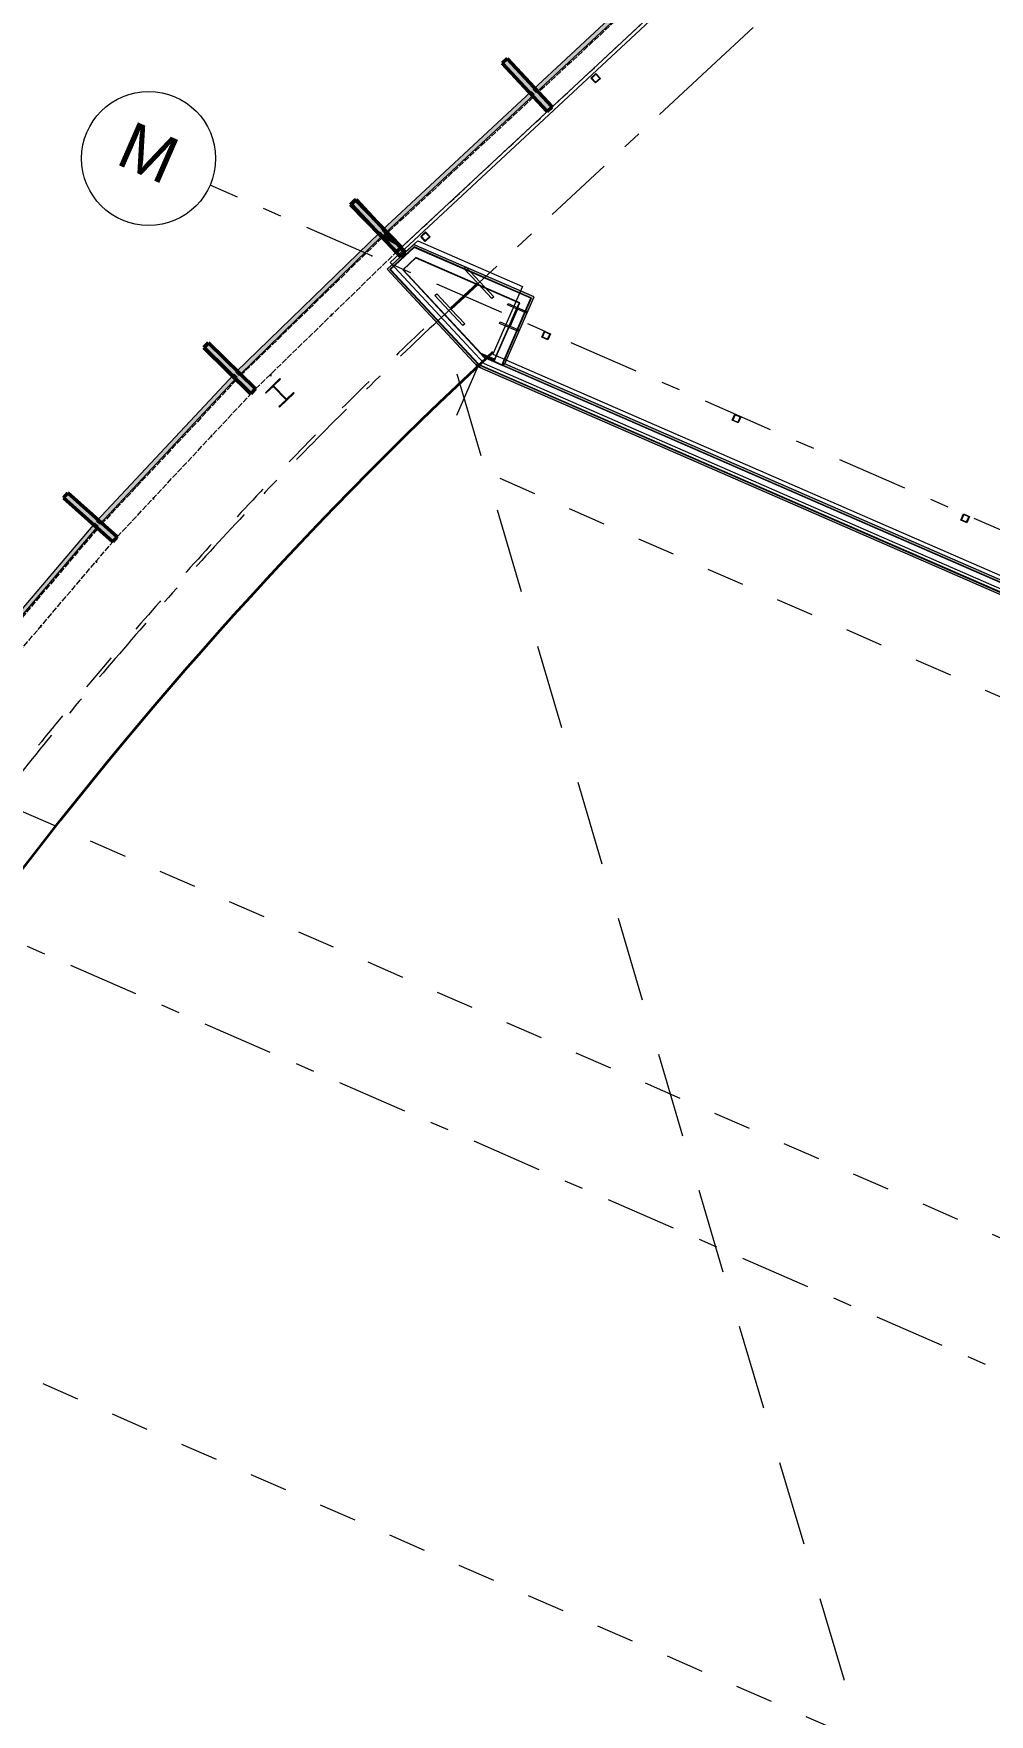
# Model space of a CAD drawing. Header units: millimetres. Extents: x -50172 to 68897, y -80883 to 956680.
# Drawn here: x -37538 to -30409, y -43847 to -31312 of the extents above; entities that cross this region are included whole.
import ezdxf
from ezdxf.enums import TextEntityAlignment as Align

# ---------------------------------------------------------------- set-up
doc = ezdxf.new("R2010")
doc.units = ezdxf.units.MM
doc.header["$MEASUREMENT"] = 0
for name, pattern in [('Dashed', [564.444447, 282.222223, -282.222223]), ('Dotted', [634.99999, 0, -634.99999]), ('Double Dashed', [1093.611073, 529.166651, -211.666656, 141.111112, -211.666656]), ('Hidden Line', [55, 45, -10]), ('Long Dashed', [1058.333302, 634.99999, -423.333311])]:
    doc.linetypes.add(name, pattern=pattern)
for name, color, linetype, lineweight in [('0_Pen_No__155', 5, 'Continuous', 35), ('A-95-MC_Marker_Section_P2.Marker_Pen_No__1', 7, 'Continuous', 13), ('COLUMN.IFC Import_Pen_No__2', 8, 'Continuous', 15), ('New_A-20-M_Floor_Slab_Pen_No__89', 8, 'Continuous', 20), ('New_A-25-M_Curtain_Wall_Pen_No__1', 7, 'Continuous', 13), ('New_A-25-M_Curtain_Wall_Pen_No__87', 8, 'Continuous', 20), ('New_A-25-M_Wall_Ext_Pen_No__1', 7, 'Continuous', 13), ('New_A-95-P_Drawing_Pen_No__1', 7, 'Continuous', 13), ('New_A-95-P_Drawing_Pen_No__191', 7, 'Continuous', 5), ('New_ArchiCAD Window Markers_Pen_No__1', 7, 'Continuous', 13), ('New_ArchiCAD Window Markers_Pen_No__5', 7, 'Continuous', 25), ('New_ArchiCAD Windows_Pen_No__1', 7, 'Continuous', 13), ('New_ArchiCAD Windows_Pen_No__3', 7, 'Continuous', 18), ('New_ArchiCAD Zone Stamps_Pen_No__9', 7, 'Continuous', 13)]:
    doc.layers.add(name, color=color, linetype=linetype, lineweight=lineweight)
for name, color, linetype in [('A-95-MC_Marker_Section_P2.Marker', 7, 'Continuous'), ('COLUMN.IFC Import', 7, 'Continuous'), ('New_A-15-MG_Structural_Grid_Phase_2', 7, 'Continuous'), ('New_A-20-M_Floor_Slab', 7, 'Continuous'), ('New_A-25-M_Curtain_Wall', 7, 'Continuous'), ('New_A-25-M_Wall_Ext', 7, 'Continuous'), ('New_A-35-M_FFE-Zone', 7, 'Continuous'), ('New_ArchiCAD Window Markers', 7, 'Continuous'), ('New_ArchiCAD Windows', 7, 'Continuous')]:
    doc.layers.add(name, color=color, linetype=linetype)
for name, color, linetype, lineweight, true_color in [('New_A-15-MG_Structural_Grid_Phase_2_Pen_No__222', 7, 'Continuous', 13, 0x65af33), ('New_A-25-M_Curtain_Wall_Pen_No__107', 7, 'Continuous', 15, 0xa6a6a6), ('New_A-25-M_Curtain_Wall_Pen_No__144', 7, 'Continuous', 0, 0xc8c8c8), ('New_A-25-M_Curtain_Wall_Pen_No__165', 7, 'Continuous', 0, 0x006060), ('New_A-25-M_Curtain_Wall_Pen_No__27', 7, 'Continuous', 50, 0x2a2a2a), ('New_A-25-M_Wall_Ext_Pen_No__107', 7, 'Continuous', 15, 0xa6a6a6), ('New_A-25-M_Wall_Ext_Pen_No__27', 7, 'Continuous', 50, 0x2a2a2a), ('New_A-35-M_FFE-Zone_Pen_No__74', 7, 'Continuous', 20, 0x606060), ('New_ArchiCAD Windows_Pen_No__23', 7, 'Continuous', 30, 0x2a2a2a)]:
    doc.layers.add(name, color=color, linetype=linetype, lineweight=lineweight, true_color=true_color)
doc.styles.add('GENERATED_STYLE_1', font='')
doc.styles.add('GENERATED_STYLE_2', font='')
doc.styles.add('GENERATED_STYLE_3', font='')
doc.styles.add('GENERATED_STYLE_4', font='')
doc.styles.get('GENERATED_STYLE_1').set_extended_font_data('Swis721 BT', bold=True)
doc.styles.get('GENERATED_STYLE_2').set_extended_font_data('Arial', bold=True)
doc.styles.get('GENERATED_STYLE_3').set_extended_font_data('Arial')
doc.styles.get('GENERATED_STYLE_4').set_extended_font_data('Swis721 BT')

# ---------------------------------------------------------------- blocks, each defined once
blk = doc.blocks.new('Computer Lab A_INB 2101_4_1', base_point=(-21074, -34511))
at = {"layer": 'New_A-35-M_FFE-Zone_Pen_No__74', "linetype": 'Continuous'}
for p, q in [((-26602, -25279), (-34798, -32909)), ((-34798, -32909), (-34766, -32943)), ((-34766, -32943), (-34673, -32857)), ((-34673, -32857), (-33892, -33197)), ((-33892, -33197), (-34113, -33703)), ((-34113, -33703), (-25424, -37492))]:
    blk.add_line(p, q, dxfattribs=at)
at = {"layer": 'New_ArchiCAD Zone Stamps_Pen_No__9'}
for tag, height, style, p in [('ROOM_NAME', 250, 'GENERATED_STYLE_2', (-21831, -32985)), ('zoneNameLine2', 250, 'GENERATED_STYLE_2', (-22019, -33417)), ('ROOM_NUMBER', 200, 'GENERATED_STYLE_3', (-22208, -33837)), ('measuredAreaCode', 200, 'GENERATED_STYLE_3', (-22365, -34197)), ('DUMMY_649', 200, 'GENERATED_STYLE_3', (-22058, -34332)), ('DUMMY_650', 200, 'GENERATED_STYLE_3', (-21428, -34606)), ('DUMMY_651', 133, 'GENERATED_STYLE_3', (-21149, -34712))]:
    blk.add_attdef(tag, text='', height=height, rotation=336.4404, dxfattribs=dict(at, style=style)).set_placement(p, align=Align.TOP_LEFT)
blk = doc.blocks.new('Slab_1_1', base_point=(-34880, -33019))
at = {"layer": 'New_A-20-M_Floor_Slab_Pen_No__89', "linetype": 'Continuous', "flags": 128}
blk.add_lwpolyline([(-11126, -10915), (-34880, -33019), (-34178, -33773), (-28505, -36247), (-17693, -40961), (-18789, -43475), (-15136, -45067), (-14847, -44405), (-9725, -46639), (-11284, -50213), (-6955, -52101), (-4428, -46307), (1068, -48704), (1012, -48833), (12487, -53836)], dxfattribs=at)
blk = doc.blocks.new('Curtain Wall_6_1')
at = {"layer": 'New_A-25-M_Curtain_Wall_Pen_No__144', "linetype": 'Continuous'}
for points in [[(-35138, -32553), (-35174, -32588), (-34831, -32940), (-34795, -32905)], [(-36233, -33618), (-36268, -33653), (-35917, -33998), (-35882, -33962)], [(-37282, -34738), (-37315, -34775), (-36948, -35103), (-36915, -35066)]]:
    blk.add_hatch(color=256, dxfattribs=at).paths.add_polyline_path(points)
at = {"layer": 'New_A-25-M_Curtain_Wall_Pen_No__165', "linetype": 'Continuous', "lineweight": 0, "true_color": 0x001818}
for points in [[(-34954, -32792), (-36029, -33838), (-36006, -33861), (-34932, -32815)], [(-36043, -33853), (-37068, -34949), (-37044, -34971), (-36020, -33875)], [(-37082, -34964), (-38053, -36107), (-38029, -36128), (-37057, -34985)]]:
    blk.add_hatch(color=168, dxfattribs=at).paths.add_polyline_path(points)
at = {"layer": 'New_A-25-M_Curtain_Wall_Pen_No__1', "linetype": 'Continuous'}
for p, q in [((-34954, -32792), (-36029, -33838)), ((-36006, -33861), (-34932, -32815)), ((-34932, -32815), (-34954, -32792)), ((-36029, -33838), (-36006, -33861)), ((-36043, -33853), (-37068, -34949)), ((-37044, -34971), (-36020, -33875)), ((-36020, -33875), (-36043, -33853)), ((-37082, -34964), (-38053, -36107)), ((-37057, -34985), (-37082, -34964)), ((-37068, -34949), (-37044, -34971)), ((-38029, -36128), (-37057, -34985))]:
    blk.add_line(p, q, dxfattribs=at)
at = {"layer": 'New_A-25-M_Curtain_Wall_Pen_No__27', "linetype": 'Continuous'}
for p, q in [((-35138, -32553), (-35174, -32588)), ((-35174, -32588), (-34831, -32940)), ((-34795, -32905), (-35138, -32553)), ((-34831, -32940), (-34795, -32905)), ((-36233, -33618), (-36268, -33653)), ((-36268, -33653), (-35917, -33998)), ((-35882, -33962), (-36233, -33618)), ((-35917, -33998), (-35882, -33962)), ((-37282, -34738), (-37315, -34775)), ((-37315, -34775), (-36948, -35103)), ((-36915, -35066), (-37282, -34738)), ((-36948, -35103), (-36915, -35066))]:
    blk.add_line(p, q, dxfattribs=at)
blk = doc.blocks.new('Curtain Wall_7_1')
at = {"layer": 'New_A-25-M_Curtain_Wall_Pen_No__144', "linetype": 'Continuous'}
for points in [[(-34042, -31533), (-33707, -31893), (-33670, -31859), (-34005, -31499)], [(-35169, -32583), (-34834, -32943), (-34798, -32909), (-35133, -32549)]]:
    blk.add_hatch(color=256, dxfattribs=at).paths.add_polyline_path(points)
at = {"layer": 'New_A-25-M_Curtain_Wall_Pen_No__165', "linetype": 'Continuous', "lineweight": 0, "true_color": 0x001818}
for points in [[(-33790, -31752), (-32675, -30715), (-32697, -30692), (-33812, -31729)], [(-33826, -31743), (-34939, -32779), (-34918, -32802), (-33805, -31766)]]:
    blk.add_hatch(color=168, dxfattribs=at).paths.add_polyline_path(points)
at = {"layer": 'New_A-25-M_Curtain_Wall_Pen_No__1', "linetype": 'Continuous'}
for p, q in [((-32697, -30692), (-33812, -31729)), ((-33790, -31752), (-32675, -30715)), ((-33826, -31743), (-34939, -32779)), ((-34918, -32802), (-33805, -31766)), ((-33805, -31766), (-33826, -31743)), ((-33812, -31729), (-33790, -31752)), ((-34939, -32779), (-34918, -32802))]:
    blk.add_line(p, q, dxfattribs=at)
at = {"layer": 'New_A-25-M_Curtain_Wall_Pen_No__27', "linetype": 'Continuous'}
for p, q in [((-34005, -31499), (-34042, -31533)), ((-34042, -31533), (-33707, -31893)), ((-33670, -31859), (-34005, -31499)), ((-33707, -31893), (-33670, -31859)), ((-35133, -32549), (-35169, -32583)), ((-35169, -32583), (-34834, -32943)), ((-34798, -32909), (-35133, -32549)), ((-34834, -32943), (-34798, -32909))]:
    blk.add_line(p, q, dxfattribs=at)
blk = doc.blocks.new('Wall_59_1', base_point=(-34834, -32943))
at = {"layer": 'New_A-25-M_Curtain_Wall_Pen_No__87', "linetype": 'Hidden Line', "flags": 128}
for points in [[(-34939, -32835), (-35986, -33855)], [(-34834, -32943), (-34939, -32835)], [(-35882, -33962), (-34834, -32943)], [(-35986, -33855), (-35882, -33962)]]:
    blk.add_lwpolyline(points, dxfattribs=at)
blk = doc.blocks.new('Wall_60_1', base_point=(-35917, -33998))
at = {"layer": 'New_A-25-M_Curtain_Wall_Pen_No__87', "linetype": 'Hidden Line', "flags": 128}
for points in [[(-36026, -33895), (-37024, -34963)], [(-35917, -33998), (-36026, -33895)], [(-36915, -35066), (-35917, -33998)], [(-37024, -34963), (-36915, -35066)]]:
    blk.add_lwpolyline(points, dxfattribs=at)
blk = doc.blocks.new('Wall_61_1', base_point=(-36948, -35103))
at = {"layer": 'New_A-25-M_Curtain_Wall_Pen_No__87', "linetype": 'Hidden Line', "flags": 128}
for points in [[(-37062, -35006), (-38009, -36119)], [(-36948, -35103), (-37062, -35006)], [(-37895, -36216), (-36948, -35103)], [(-38009, -36119), (-37895, -36216)]]:
    blk.add_lwpolyline(points, dxfattribs=at)
blk = doc.blocks.new('Wall_78_1', base_point=(-32577, -30842))
at = {"layer": 'New_A-25-M_Curtain_Wall_Pen_No__87', "linetype": 'Hidden Line', "flags": 128}
for points in [[(-32679, -30732), (-33772, -31750)], [(-32577, -30842), (-32679, -30732)], [(-33670, -31859), (-32577, -30842)], [(-33772, -31750), (-33670, -31859)]]:
    blk.add_lwpolyline(points, dxfattribs=at)
blk = doc.blocks.new('Wall_79_1', base_point=(-33707, -31893))
at = {"layer": 'New_A-25-M_Curtain_Wall_Pen_No__107', "linetype": 'Continuous', "lineweight": 0, "true_color": 0x535353}
blk.add_hatch(color=251, dxfattribs=at).paths.add_polyline_path([(-34900, -32799), (-34937, -32833), (-34798, -32909)])
at = {"layer": 'New_A-25-M_Curtain_Wall_Pen_No__27', "linetype": 'Continuous'}
blk.add_line((-34900, -32799), (-34798, -32909), dxfattribs=at)
at = {"layer": 'New_A-25-M_Curtain_Wall_Pen_No__27', "linetype": 'Continuous', "flags": 128}
blk.add_lwpolyline([(-34937, -32833), (-34900, -32799)], dxfattribs=at)
at = {"layer": 'New_A-25-M_Curtain_Wall_Pen_No__87', "linetype": 'Hidden Line', "flags": 128}
for points in [[(-33809, -31784), (-34900, -32799)], [(-33707, -31893), (-33809, -31784)], [(-34798, -32909), (-33707, -31893)]]:
    blk.add_lwpolyline(points, dxfattribs=at)
blk = doc.blocks.new('Wall_95_1', base_point=(-33804, -33276))
at = {"layer": 'New_A-25-M_Wall_Ext_Pen_No__107', "linetype": 'Continuous'}
blk.add_hatch(color=256, dxfattribs=at).paths.add_polyline_path([(-33804, -33276), (-34703, -32885), (-34700, -32902), (-33824, -33284)])
at = {"layer": 'New_A-25-M_Wall_Ext_Pen_No__107', "linetype": 'Continuous', "lineweight": 0, "true_color": 0x535353}
for points in [[(-33824, -33284), (-34700, -32902), (-34699, -32906), (-33828, -33286)], [(-33912, -33319), (-34686, -32981), (-34686, -32985), (-33916, -33320)]]:
    blk.add_hatch(color=251, dxfattribs=at).paths.add_polyline_path(points)
at = {"layer": 'New_A-25-M_Wall_Ext_Pen_No__1', "linetype": 'Continuous'}
for p, q in [((-33824, -33284), (-34700, -32902)), ((-33828, -33286), (-34699, -32906)), ((-33912, -33319), (-34686, -32981))]:
    blk.add_line(p, q, dxfattribs=at)
at = {"layer": 'New_A-25-M_Wall_Ext_Pen_No__1', "linetype": 'Continuous', "flags": 128}
for points in [[(-33804, -33276), (-34703, -32885)], [(-34686, -32985), (-33916, -33320)]]:
    blk.add_lwpolyline(points, dxfattribs=at)
blk = doc.blocks.new('Wall_96_1', base_point=(-34062, -33867))
at = {"layer": 'New_A-25-M_Wall_Ext_Pen_No__107', "linetype": 'Continuous', "lineweight": 0, "true_color": 0x535353}
for points in [[(-34097, -33743), (-33912, -33319), (-33916, -33320), (-34100, -33741)], [(-34036, -33769), (-33824, -33284), (-33828, -33286), (-34039, -33768)]]:
    blk.add_hatch(color=251, dxfattribs=at).paths.add_polyline_path(points)
at = {"layer": 'New_A-25-M_Wall_Ext_Pen_No__107', "linetype": 'Continuous'}
blk.add_hatch(color=256, dxfattribs=at).paths.add_polyline_path([(-34022, -33775), (-33804, -33276), (-33824, -33284), (-34036, -33769)])
at = {"layer": 'New_A-25-M_Wall_Ext_Pen_No__1', "linetype": 'Continuous'}
for p, q in [((-34097, -33743), (-33912, -33319)), ((-34039, -33768), (-33828, -33286)), ((-34036, -33769), (-33824, -33284))]:
    blk.add_line(p, q, dxfattribs=at)
at = {"layer": 'New_A-25-M_Wall_Ext_Pen_No__1', "linetype": 'Continuous', "flags": 128}
for points in [[(-33916, -33320), (-34100, -33741)], [(-34022, -33775), (-33804, -33276)]]:
    blk.add_lwpolyline(points, dxfattribs=at)
blk = doc.blocks.new('Wall_97_1', base_point=(-34901, -33069))
at = {"layer": 'New_A-25-M_Wall_Ext_Pen_No__107', "linetype": 'Continuous'}
blk.add_hatch(color=256, dxfattribs=at).paths.add_polyline_path([(-34703, -32885), (-34901, -33069), (-34880, -33070), (-34700, -32902)])
at = {"layer": 'New_A-25-M_Wall_Ext_Pen_No__107', "linetype": 'Continuous', "lineweight": 0, "true_color": 0x535353}
for points in [[(-34700, -32902), (-34880, -33070), (-34876, -33070), (-34699, -32906)], [(-34686, -32981), (-34785, -33074), (-34781, -33074), (-34686, -32985)]]:
    blk.add_hatch(color=251, dxfattribs=at).paths.add_polyline_path(points)
at = {"layer": 'New_A-25-M_Wall_Ext_Pen_No__1', "linetype": 'Continuous'}
for p, q in [((-34700, -32902), (-34880, -33070)), ((-34699, -32906), (-34876, -33070)), ((-34686, -32981), (-34785, -33074))]:
    blk.add_line(p, q, dxfattribs=at)
at = {"layer": 'New_A-25-M_Wall_Ext_Pen_No__1', "linetype": 'Continuous', "flags": 128}
for points in [[(-34703, -32885), (-34901, -33069)], [(-34781, -33074), (-34686, -32985)]]:
    blk.add_lwpolyline(points, dxfattribs=at)
blk = doc.blocks.new('Wall_99_1', base_point=(-34901, -33069))
at = {"layer": 'New_A-25-M_Wall_Ext_Pen_No__107', "linetype": 'Continuous'}
for points in [[(-34221, -33781), (-34221, -33779), (-34880, -33070), (-34901, -33069), (-34251, -33768)], [(-34221, -33781), (-34251, -33768), (-34225, -33796)]]:
    blk.add_hatch(color=256, dxfattribs=at).paths.add_polyline_path(points)
at = {"layer": 'New_A-25-M_Wall_Ext_Pen_No__107', "linetype": 'Continuous', "lineweight": 0, "true_color": 0x535353}
for points in [[(-34221, -33778), (-34220, -33775), (-34876, -33070), (-34880, -33070), (-34221, -33778)], [(-34785, -33074), (-34201, -33701), (-34200, -33698), (-34781, -33074)], [(-34221, -33778), (-34221, -33779), (-34221, -33778)]]:
    blk.add_hatch(color=251, dxfattribs=at).paths.add_polyline_path(points)
at = {"layer": 'New_A-25-M_Wall_Ext_Pen_No__1', "linetype": 'Continuous'}
for p, q in [((-34880, -33070), (-34221, -33778)), ((-34876, -33070), (-34324, -33663)), ((-34785, -33074), (-34201, -33701)), ((-34324, -33663), (-34220, -33775)), ((-34221, -33778), (-34221, -33779))]:
    blk.add_line(p, q, dxfattribs=at)
at = {"layer": 'New_A-25-M_Wall_Ext_Pen_No__1', "linetype": 'Continuous', "flags": 128}
for points in [[(-34901, -33069), (-34225, -33796)], [(-34200, -33698), (-34781, -33074)]]:
    blk.add_lwpolyline(points, dxfattribs=at)
blk = doc.blocks.new('Wall_114_1', base_point=(-34798, -32909))
at = {"layer": 'New_A-25-M_Wall_Ext_Pen_No__107', "linetype": 'Continuous', "lineweight": 0, "true_color": 0x535353}
blk.add_hatch(color=251, dxfattribs=at).paths.add_polyline_path([(-34937, -32833), (-34802, -32977), (-34766, -32943), (-34798, -32909)])
at = {"layer": 'New_A-25-M_Wall_Ext_Pen_No__27', "linetype": 'Continuous', "flags": 128}
for points in [[(-34937, -32833), (-34802, -32977)], [(-34766, -32943), (-34802, -32977)], [(-34766, -32943), (-34798, -32909)]]:
    blk.add_lwpolyline(points, dxfattribs=at)
blk = doc.blocks.new('Window 19_3')
at = {"layer": 'New_ArchiCAD Windows_Pen_No__1', "linetype": 'Continuous'}
for p, q in [((-500, 0), (-500, -15)), ((500, 0), (500, -15)), ((-500, -15), (-500, -18)), ((-500, -18), (-500, -50)), ((500, -15), (500, -18)), ((500, -18), (500, -50))]:
    blk.add_line(p, q, dxfattribs=at)
at = {"layer": 'New_ArchiCAD Windows_Pen_No__23', "linetype": 'Continuous'}
for p, q in [((-500, 0), (-495, 0)), ((-495, 0), (-445, 0)), ((-445, 0), (-445, -50)), ((445, -50), (445, 0)), ((445, 0), (495, 0)), ((495, 0), (500, 0)), ((-495, -50), (-500, -50)), ((-445, -50), (-495, -50)), ((495, -50), (445, -50)), ((500, -50), (495, -50))]:
    blk.add_line(p, q, dxfattribs=at)
at = {"layer": 'New_ArchiCAD Windows_Pen_No__3', "linetype": 'Continuous'}
for p, q in [((-500, 0), (500, 0)), ((-495, -50), (-495, 0)), ((-445, 0), (445, 0)), ((495, -50), (495, 0)), ((-500, -100), (500, -100)), ((445, -50), (-445, -50))]:
    blk.add_line(p, q, dxfattribs=at)
blk = doc.blocks.new('Window Stamp 18_8')
at = {"layer": 'New_ArchiCAD Window Markers_Pen_No__5', "linetype": 'Continuous'}
for p, q in [((647, -150), (-647, -150)), ((-647, -150), (-647, -362)), ((647, -150), (-647, -150)), ((647, -362), (647, -150)), ((-647, -362), (647, -362))]:
    blk.add_line(p, q, dxfattribs=at)
at = {"layer": 'New_ArchiCAD Window Markers_Pen_No__1', "style": 'GENERATED_STYLE_1'}
blk.add_attdef('AC_WIDO_ID', text='', height=150, rotation=180, dxfattribs=at).set_placement((589, -105), align=Align.BOTTOM_LEFT)
blk = doc.blocks.new('Wall_130_1', base_point=(-25476, -37611))
at = {"layer": 'New_A-25-M_Wall_Ext_Pen_No__107', "linetype": 'Continuous', "lineweight": 0, "true_color": 0x535353}
for points in [[(-34200, -33698), (-34201, -33701), (-34182, -33722), (-34175, -33725)], [(-34220, -33775), (-34221, -33778), (-34214, -33781)], [(-34214, -33781), (-34221, -33778), (-34221, -33779), (-34216, -33783), (-34209, -33786)], [(-28324, -36349), (-34214, -33781), (-34209, -33786), (-28325, -36352)], [(-34175, -33725), (-34182, -33722), (-34177, -33728), (-34170, -33731)], [(-34044, -33782), (-34175, -33725), (-34170, -33731), (-34046, -33785)], [(-34097, -33743), (-34100, -33741), (-34106, -33755), (-34103, -33756)], [(-34042, -33783), (-34044, -33782), (-34046, -33785), (-34043, -33786)], [(-34036, -33769), (-34039, -33768), (-34044, -33782), (-34042, -33783)], [(-34043, -33786), (-28299, -36291), (-28297, -36288), (-34042, -33783)], [(-27382, -36690), (-26657, -37006), (-26656, -37004), (-27381, -36688)], [(-27409, -36752), (-26684, -37068), (-26683, -37065), (-27407, -36749)], [(-25767, -37468), (-25470, -37597), (-25469, -37594), (-25766, -37465)], [(-25740, -37406), (-25443, -37536), (-25442, -37533), (-25739, -37403)]]:
    blk.add_hatch(color=251, dxfattribs=at).paths.add_polyline_path(points)
at = {"layer": 'New_A-25-M_Wall_Ext_Pen_No__107', "linetype": 'Continuous'}
for points in [[(-34100, -33741), (-34200, -33698), (-34175, -33725), (-34106, -33755)], [(-34221, -33781), (-34225, -33796), (-34191, -33811), (-34216, -33783)], [(-34221, -33779), (-34221, -33781), (-34216, -33783)], [(-28325, -36352), (-34216, -33783), (-34191, -33811), (-28331, -36366)], [(-34022, -33775), (-34036, -33769), (-34042, -33783), (-34028, -33789)], [(-34028, -33789), (-28297, -36288), (-28291, -36274), (-34022, -33775)], [(-27381, -36688), (-26656, -37004), (-26650, -36990), (-27375, -36674)], [(-27415, -36766), (-26690, -37082), (-26684, -37068), (-27409, -36752)], [(-25767, -37468), (-25773, -37481), (-25476, -37611), (-25470, -37597)], [(-25739, -37403), (-25442, -37533), (-25436, -37519), (-25733, -37390)]]:
    blk.add_hatch(color=256, dxfattribs=at).paths.add_polyline_path(points)
at = {"layer": 'New_A-25-M_Wall_Ext_Pen_No__1', "linetype": 'Continuous'}
for p, q in [((-34201, -33701), (-34182, -33722)), ((-34200, -33698), (-34175, -33725)), ((-34221, -33779), (-34216, -33783)), ((-34220, -33775), (-34214, -33781)), ((-34216, -33783), (-34209, -33786)), ((-34214, -33781), (-34067, -33845)), ((-34209, -33786), (-28325, -36352)), ((-34182, -33722), (-34177, -33728)), ((-34177, -33728), (-34170, -33731)), ((-34175, -33725), (-34106, -33755)), ((-34170, -33731), (-34046, -33785)), ((-34100, -33741), (-34106, -33755)), ((-34097, -33743), (-34103, -33756)), ((-34103, -33756), (-34044, -33782)), ((-34046, -33785), (-34043, -33786)), ((-34039, -33768), (-34044, -33782)), ((-34043, -33786), (-28299, -36291)), ((-34042, -33783), (-34036, -33769)), ((-34042, -33783), (-34028, -33789)), ((-34028, -33789), (-28297, -36288)), ((-34067, -33845), (-28324, -36349)), ((-28324, -36349), (-28325, -36352)), ((-28311, -36320), (-28324, -36349)), ((-28299, -36291), (-28311, -36320)), ((-28297, -36288), (-28299, -36291)), ((-28291, -36274), (-28297, -36288)), ((-28325, -36352), (-28331, -36366)), ((-27395, -36720), (-27407, -36749)), ((-27382, -36690), (-27395, -36720)), ((-27381, -36688), (-27382, -36690)), ((-27382, -36690), (-26657, -37006)), ((-27375, -36674), (-27381, -36688)), ((-27381, -36688), (-26656, -37004)), ((-27409, -36752), (-27415, -36766)), ((-27407, -36749), (-27409, -36752)), ((-27409, -36752), (-26684, -37068)), ((-27407, -36749), (-26683, -37065)), ((-26684, -37068), (-26690, -37082)), ((-26683, -37065), (-26684, -37068)), ((-26670, -37036), (-26683, -37065)), ((-26657, -37006), (-26670, -37036)), ((-26656, -37004), (-26657, -37006)), ((-26650, -36990), (-26656, -37004)), ((-25767, -37468), (-25773, -37481)), ((-25766, -37465), (-25767, -37468)), ((-25767, -37468), (-25470, -37597)), ((-25753, -37435), (-25766, -37465)), ((-25766, -37465), (-25469, -37594)), ((-25740, -37406), (-25753, -37435)), ((-25739, -37403), (-25740, -37406)), ((-25740, -37406), (-25443, -37536)), ((-25733, -37390), (-25739, -37403)), ((-25739, -37403), (-25442, -37533))]:
    blk.add_line(p, q, dxfattribs=at)
at = {"layer": 'New_A-25-M_Wall_Ext_Pen_No__1', "linetype": 'Continuous', "flags": 128}
for points in [[(-34100, -33741), (-34200, -33698)], [(-34225, -33796), (-34191, -33811)], [(-34191, -33811), (-28331, -36366)], [(-28291, -36274), (-34022, -33775)], [(-26650, -36990), (-27375, -36674)], [(-27415, -36766), (-26690, -37082)], [(-25436, -37519), (-25733, -37390)], [(-25773, -37481), (-25476, -37611)], [(-25442, -37533), (-25436, -37519)]]:
    blk.add_lwpolyline(points, dxfattribs=at)
at = {"layer": 'New_ArchiCAD Window Markers'}
ref = blk.add_blockref('Window Stamp 18_8', (-27873, -36566), dxfattribs=dict(at, rotation=156.4404115839982))
ref.add_attrib('AC_WIDO_ID', 'P2-IS02.014', dxfattribs={"layer": 'New_ArchiCAD Window Markers_Pen_No__1', "color": 7, "height": 150, "rotation": 336.4404, "style": 'GENERATED_STYLE_1'}).set_placement((-28353, -36148), align=Align.BOTTOM_LEFT)
ref = blk.add_blockref('Window Stamp 18_8', (-26232, -37281), dxfattribs=dict(at, rotation=156.4404115839982))
ref.add_attrib('AC_WIDO_ID', 'P2-IS02.013', dxfattribs={"layer": 'New_ArchiCAD Window Markers_Pen_No__1', "color": 7, "height": 150, "rotation": 336.4404, "style": 'GENERATED_STYLE_1'}).set_placement((-26711, -36864), align=Align.BOTTOM_LEFT)
at = {"layer": 'New_ArchiCAD Windows', "color": 251, "linetype": 'Continuous', "lineweight": 20, "true_color": 0x606060, "zscale": 1000, "rotation": 336.4404115839982}
for p in [(-27833, -36474), (-26192, -37190)]:
    blk.add_blockref('Window 19_3', p, dxfattribs=at)
blk = doc.blocks.new('Standard grid marker_5')
at = {"layer": 'New_A-15-MG_Structural_Grid_Phase_2_Pen_No__222', "linetype": 'Double Dashed'}
blk.add_line((705, 0), (17720, 0), dxfattribs=at)
at = {"layer": 'New_A-15-MG_Structural_Grid_Phase_2_Pen_No__222', "style": 'GENERATED_STYLE_4'}
blk.add_attdef('AC_MarkerText_1', text='', height=350, rotation=360, dxfattribs=at).set_placement((-500, 43), align=Align.MIDDLE_CENTER)
blk = doc.blocks.new('Standard grid marker_21')
at = {"layer": 'New_A-15-MG_Structural_Grid_Phase_2_Pen_No__222', "linetype": 'Double Dashed'}
for p, q in [((2643, 0), (48998, 0)), ((48998, 0), (51641, 0))]:
    blk.add_line(p, q, dxfattribs=at)
at = {"layer": 'New_A-15-MG_Structural_Grid_Phase_2_Pen_No__222', "style": 'GENERATED_STYLE_4'}
blk.add_attdef('AC_MarkerText_1', text='', height=350, rotation=113.5, dxfattribs=at).set_placement((-500, -1294), align=Align.MIDDLE_CENTER)
blk = doc.blocks.new('Standard grid marker_22')
at = {"layer": 'New_A-15-MG_Structural_Grid_Phase_2_Pen_No__222', "linetype": 'Double Dashed'}
blk.add_line((31507, 0), (31507, 0), dxfattribs=at)
blk.add_arc((0, 0), 31507, 0, 43.0295, dxfattribs=at)
blk = doc.blocks.new('Column 136')
at = {"layer": 'COLUMN.IFC Import_Pen_No__2', "linetype": 'Continuous'}
for p, q in [((-77.2, 80.9), (77.2, 80.9)), ((-77.2, 69.4), (-77.2, 80.9)), ((-4, 69.4), (-77.2, 69.4)), ((-4, -69.4), (-4, 69.4)), ((4, 69.4), (4, -69.4)), ((77.2, 69.4), (4, 69.4)), ((77.2, 80.9), (77.2, 69.4)), ((-77.2, -69.4), (-4, -69.4)), ((-77.2, -80.9), (-77.2, -69.4)), ((77.2, -80.9), (-77.2, -80.9)), ((4, -69.4), (77.2, -69.4)), ((77.2, -69.4), (77.2, -80.9))]:
    blk.add_line(p, q, dxfattribs=at)
blk = doc.blocks.new('Discrete Accessory 1127')
at = {"layer": 'COLUMN.IFC Import_Pen_No__2', "linetype": 'Continuous'}
for p, q in [((-25, 25), (25, 25)), ((-25, -25), (-25, 25)), ((-21, 21), (-21, -21)), ((21, 21), (-21, 21)), ((21, -21), (21, 21)), ((25, 25), (25, -25)), ((25, -25), (-25, -25)), ((-21, -21), (21, -21))]:
    blk.add_line(p, q, dxfattribs=at)
blk = doc.blocks.new('Discrete Accessory 1128')
at = {"layer": 'COLUMN.IFC Import_Pen_No__2', "linetype": 'Continuous'}
for p, q in [((-25, 25), (25, 25)), ((-25, -25), (-25, 25)), ((-21, 21), (-21, -21)), ((21, 21), (-21, 21)), ((21, -21), (21, 21)), ((25, 25), (25, -25)), ((25, -25), (-25, -25)), ((-21, -21), (21, -21))]:
    blk.add_line(p, q, dxfattribs=at)
blk = doc.blocks.new('Discrete Accessory 1291')
at = {"layer": 'COLUMN.IFC Import_Pen_No__2', "linetype": 'Continuous'}
for p, q in [((-25, 25), (25, 25)), ((-25, -25), (-25, 25)), ((-21, 21), (-21, -21)), ((21, 21), (-21, 21)), ((21, -21), (21, 21)), ((25, 25), (25, -25)), ((25, -25), (-25, -25)), ((-21, -21), (21, -21))]:
    blk.add_line(p, q, dxfattribs=at)
blk = doc.blocks.new('Discrete Accessory 1292')
at = {"layer": 'COLUMN.IFC Import_Pen_No__2', "linetype": 'Continuous'}
for p, q in [((-25, 25), (25, 25)), ((-25, -25), (-25, 25)), ((-21, 21), (-21, -21)), ((21, 21), (-21, 21)), ((21, -21), (21, 21)), ((25, 25), (25, -25)), ((25, -25), (-25, -25)), ((-21, -21), (21, -21))]:
    blk.add_line(p, q, dxfattribs=at)
blk = doc.blocks.new('Discrete Accessory 1293')
at = {"layer": 'COLUMN.IFC Import_Pen_No__2', "linetype": 'Continuous'}
for p, q in [((-25, 25), (25, 25)), ((-25, -25), (-25, 25)), ((-21, 21), (-21, -21)), ((21, 21), (-21, 21)), ((21, -21), (21, 21)), ((25, 25), (25, -25)), ((25, -25), (-25, -25)), ((-21, -21), (21, -21))]:
    blk.add_line(p, q, dxfattribs=at)
blk = doc.blocks.new('Discrete Accessory 1727_2')
at = {"layer": 'COLUMN.IFC Import_Pen_No__2', "linetype": 'Continuous'}
for p, q in [((-76.1, 76.2), (76.1, 76.2)), ((-76.1, 69.4), (-76.1, 76.2)), ((-2.9, 69.4), (-76.1, 69.4)), ((-2.9, -69.4), (-2.9, 69.4)), ((2.9, 69.4), (2.9, -69.4)), ((76.1, 69.4), (2.9, 69.4)), ((76.1, 76.2), (76.1, 69.4)), ((-76.1, -69.4), (-2.9, -69.4)), ((-76.1, -76.2), (-76.1, -69.4)), ((76.1, -76.2), (-76.1, -76.2)), ((2.9, -69.4), (76.1, -69.4)), ((76.1, -69.4), (76.1, -76.2))]:
    blk.add_line(p, q, dxfattribs=at)
blk = doc.blocks.new('Column 175')
at = {"layer": 'COLUMN.IFC Import_Pen_No__2', "linetype": 'Continuous'}
for p, q in [((-76.1, 76.2), (76.1, 76.2)), ((-76.1, 69.4), (-76.1, 76.2)), ((-2.9, 69.4), (-76.1, 69.4)), ((-2.9, -69.4), (-2.9, 69.4)), ((2.9, 69.4), (2.9, -69.4)), ((76.1, 69.4), (2.9, 69.4)), ((76.1, 76.2), (76.1, 69.4)), ((-76.1, -69.4), (-2.9, -69.4)), ((-76.1, -76.2), (-76.1, -69.4)), ((76.1, -76.2), (-76.1, -76.2)), ((2.9, -69.4), (76.1, -69.4)), ((76.1, -69.4), (76.1, -76.2))]:
    blk.add_line(p, q, dxfattribs=at)
blk = doc.blocks.new('Discrete Accessory 1846')
at = {"layer": 'COLUMN.IFC Import_Pen_No__2', "linetype": 'Continuous'}
for p, q in [((-153.7, 157.25), (153.7, 157.25)), ((-153.7, 138.55), (-153.7, 157.25)), ((-6, 138.55), (-153.7, 138.55)), ((-6, -138.55), (-6, 138.55)), ((6, 138.55), (6, -138.55)), ((153.7, 138.55), (6, 138.55)), ((153.7, 157.25), (153.7, 138.55)), ((-153.7, -138.55), (-6, -138.55)), ((-153.7, -157.25), (-153.7, -138.55)), ((153.7, -157.25), (-153.7, -157.25)), ((6, -138.55), (153.7, -138.55)), ((153.7, -138.55), (153.7, -157.25))]:
    blk.add_line(p, q, dxfattribs=at)
blk = doc.blocks.new('Standard grid marker_30')
at = {"layer": 'New_A-15-MG_Structural_Grid_Phase_2_Pen_No__222', "linetype": 'Double Dashed'}
for p, q in [((1317, 0), (57055, 0)), ((57055, 0), (58371, 0))]:
    blk.add_line(p, q, dxfattribs=at)
at = {"layer": 'New_A-15-MG_Structural_Grid_Phase_2_Pen_No__222', "linetype": 'Continuous'}
blk.add_circle((58871, 0), 500, dxfattribs=at)
at = {"layer": 'New_A-15-MG_Structural_Grid_Phase_2_Pen_No__222', "linetype": 'Double Dashed'}
blk.add_point((57055, 0), dxfattribs=at)
blk.add_point((57055, 0), dxfattribs=at)
at = {"layer": 'New_A-15-MG_Structural_Grid_Phase_2_Pen_No__222', "style": 'GENERATED_STYLE_4'}
for tag, p in [('AC_MarkerText_1_0', (-500, 43)), ('AC_MarkerText_1_1', (58871, 43))]:
    blk.add_attdef(tag, text='', height=350, rotation=180, dxfattribs=at).set_placement(p, align=Align.MIDDLE_CENTER)
blk = doc.blocks.new('Standard grid marker_37')
at = {"layer": 'New_A-15-MG_Structural_Grid_Phase_2_Pen_No__222', "linetype": 'Double Dashed'}
for p, q in [((705, 0), (11275, 0)), ((705, 0), (0, 0)), ((11275, 0), (11980, 0))]:
    blk.add_line(p, q, dxfattribs=at)
at = {"layer": 'New_A-15-MG_Structural_Grid_Phase_2_Pen_No__222', "linetype": 'Continuous'}
for centre in [(-500, 0), (12480, 0)]:
    blk.add_circle(centre, 500, dxfattribs=at)
at = {"layer": 'New_A-15-MG_Structural_Grid_Phase_2_Pen_No__222', "linetype": 'Double Dashed'}
for p in [(705, 0), (705, 0), (11275, 0), (11275, 0)]:
    blk.add_point(p, dxfattribs=at)
at = {"layer": 'New_A-15-MG_Structural_Grid_Phase_2_Pen_No__222', "style": 'GENERATED_STYLE_4'}
for tag, p in [('AC_MarkerText_1_0', (-500, 43)), ('AC_MarkerText_1_1', (12480, 43))]:
    blk.add_attdef(tag, text='', height=350, rotation=180, dxfattribs=at).set_placement(p, align=Align.MIDDLE_CENTER)
blk = doc.blocks.new('Cutting Plane_5_1', base_point=(10470, -62287))
at = {"layer": 'A-95-MC_Marker_Section_P2.Marker_Pen_No__1', "linetype": 'Dashed'}
blk.add_line((3665, -59319), (-44301, -38404), dxfattribs=at)
blk = doc.blocks.new('Cutting Plane_7_1', base_point=(12010, -58755))
at = {"layer": 'A-95-MC_Marker_Section_P2.Marker_Pen_No__1', "linetype": 'Dashed'}
blk.add_line((11781, -58655), (-40955, -35660), dxfattribs=at)

msp = doc.modelspace()

# ---------------------------------------------------------------- linework, layer by layer
at = {"layer": '0_Pen_No__155', "linetype": 'Dotted', "flags": 128}
msp.add_lwpolyline([(-45017, -59963.7), (-45039.2, -59533.2, -0.0328927), (-44983.5, -54152.5, -0.1899804), (-34811.1, -32930.7)], format="xyb", dxfattribs=at)
at = {"layer": '0_Pen_No__155', "linetype": 'Continuous', "flags": 128}
msp.add_lwpolyline([(-43976.8, -60134.8), (-44010.7, -59478.2, -0.0329201), (-43956.3, -54228.5, -0.1900003), (-34110.3, -33685.5)], format="xyb", dxfattribs=at)
at = {"layer": 'New_A-95-P_Drawing_Pen_No__1', "linetype": 'Long Dashed'}
msp.add_line((-29685, -49681.3), (-34395.2, -33799.6), dxfattribs=at)
at = {"layer": 'New_A-95-P_Drawing_Pen_No__1', "linetype": 'Dashed'}
msp.add_arc((-13056.7, -56361), 31421, 133.35579, 173.17026, dxfattribs=at)
at = {"layer": 'New_A-95-P_Drawing_Pen_No__191', "linetype": 'Continuous'}
msp.add_line((-34225, -33795.9), (-34384.1, -34160.7), dxfattribs=at)
at = {"layer": 'New_A-95-P_Drawing_Pen_No__191', "linetype": 'Dashed'}
msp.add_line((-34061, -34628.9), (-18669.1, -41340.5), dxfattribs=at)

# ---------------------------------------------------------------- block references
at = {"layer": 'A-95-MC_Marker_Section_P2.Marker'}
for name, p in [('Cutting Plane_7_1', (12010.4, -58755.3)), ('Cutting Plane_5_1', (10470.5, -62286.8))]:
    msp.add_blockref(name, p, dxfattribs=at)
at = {"layer": 'COLUMN.IFC Import', "linetype": 'Continuous', "zscale": 1000}
for name, p, rotation in [('Discrete Accessory 1127', (-33345.2, -31644.8), 222.940410901894), ('Discrete Accessory 1128', (-34615.3, -32826.7), 222.940410901894), ('Discrete Accessory 1846', (-34325.2, -33270.6), 312.9404109018942), ('Column 136', (-33960.2, -33429.7), 336.4404115839877), ('Discrete Accessory 1293', (-33715.4, -33563.8), 246.4404115839877), ('Discrete Accessory 1727_2', (-35701.8, -33991.6), 44.22590695230926), ('Column 175', (-35701.8, -33991.6), 44.22590695230926), ('Discrete Accessory 1292', (-32294.6, -34183.3), 246.4404115839877), ('Discrete Accessory 1291', (-30589.7, -34926.8), 246.4404115839877)]:
    msp.add_blockref(name, p, dxfattribs=dict(at, rotation=rotation))
at = {"layer": 'New_A-15-MG_Structural_Grid_Phase_2', "color": 8, "linetype": 'Continuous', "lineweight": 15, "zscale": 1000}
for name, p, rotation in [('Standard grid marker_21', (3387.7, 1823.7), 222.9404146370858), ('Standard grid marker_22', (-12978.9, -56444.6), 132.8760517734848), ('Standard grid marker_5', (-40916, -36666.3), 336.440411583993)]:
    msp.add_blockref(name, p, dxfattribs=dict(at, rotation=rotation))
at = {"layer": 'New_A-15-MG_Structural_Grid_Phase_2', "color": 8, "linetype": 'Continuous', "lineweight": 15}
ref = msp.add_blockref('Standard grid marker_37', (-22036.6, -32625.7), dxfattribs=dict(at, zscale=1000, rotation=156.4404115839929))
ref.add_attrib('AC_MarkerText_1', 'L', dxfattribs={"layer": 'New_A-15-MG_Structural_Grid_Phase_2_Pen_No__222', "color": 85, "true_color": 0x65af33, "height": 350, "rotation": 336.44041, "style": 'GENERATED_STYLE_4'}).set_placement((-21578.3, -32782.2), align=Align.MIDDLE_CENTER)
ref.add_attrib('AC_MarkerText_1_1', 'L', dxfattribs={"layer": 'New_A-15-MG_Structural_Grid_Phase_2_Pen_No__222', "color": 85, "true_color": 0x65af33, "height": 350, "rotation": 336.44041, "style": 'GENERATED_STYLE_4'}).set_placement((-33476.4, -27594), align=Align.MIDDLE_CENTER)
ref = msp.add_blockref('Standard grid marker_30', (17283.6, -55774.3), dxfattribs=dict(at, zscale=1000, rotation=156.4404115839929))
ref.add_attrib('AC_MarkerText_1_1', 'M', dxfattribs={"layer": 'New_A-15-MG_Structural_Grid_Phase_2_Pen_No__222', "color": 85, "true_color": 0x65af33, "height": 350, "rotation": 336.44041, "style": 'GENERATED_STYLE_4'}).set_placement((-36680.6, -32199.9), align=Align.MIDDLE_CENTER)
at = {"layer": 'New_A-20-M_Floor_Slab', "color": 8, "linetype": 'Continuous', "lineweight": 20}
msp.add_blockref('Slab_1_1', (-34879.7, -33019), dxfattribs=at)
at = {"layer": 'New_A-25-M_Curtain_Wall', "linetype": 'Continuous', "lineweight": 0}
for name in ['Curtain Wall_7_1', 'Curtain Wall_6_1']:
    msp.add_blockref(name, (0, 0), dxfattribs=at)
at = {"layer": 'New_A-25-M_Curtain_Wall', "color": 250, "lineweight": 50, "true_color": 0x2a2a2a}
for name, p in [('Wall_78_1', (-32577, -30842.3)), ('Wall_79_1', (-33706.5, -31893.4)), ('Wall_59_1', (-34834.3, -32942.9)), ('Wall_60_1', (-35916.6, -33997.8)), ('Wall_61_1', (-36948.2, -35102.9))]:
    msp.add_blockref(name, p, dxfattribs=at)
at = {"layer": 'New_A-25-M_Wall_Ext', "color": 250, "lineweight": 50, "true_color": 0x2a2a2a}
for name, p in [('Wall_114_1', (-34797.7, -32908.9)), ('Wall_97_1', (-34901, -33069.4)), ('Wall_95_1', (-33804.4, -33276.3)), ('Wall_99_1', (-34901, -33069.4)), ('Wall_96_1', (-34062, -33867)), ('Wall_130_1', (-25476.2, -37610.8))]:
    msp.add_blockref(name, p, dxfattribs=at)
at = {"layer": 'New_A-35-M_FFE-Zone', "linetype": 'Continuous'}
msp.add_blockref('Computer Lab A_INB 2101_4_1', (-21074, -34511.1), dxfattribs=at)

doc.saveas('drawing.dxf')
